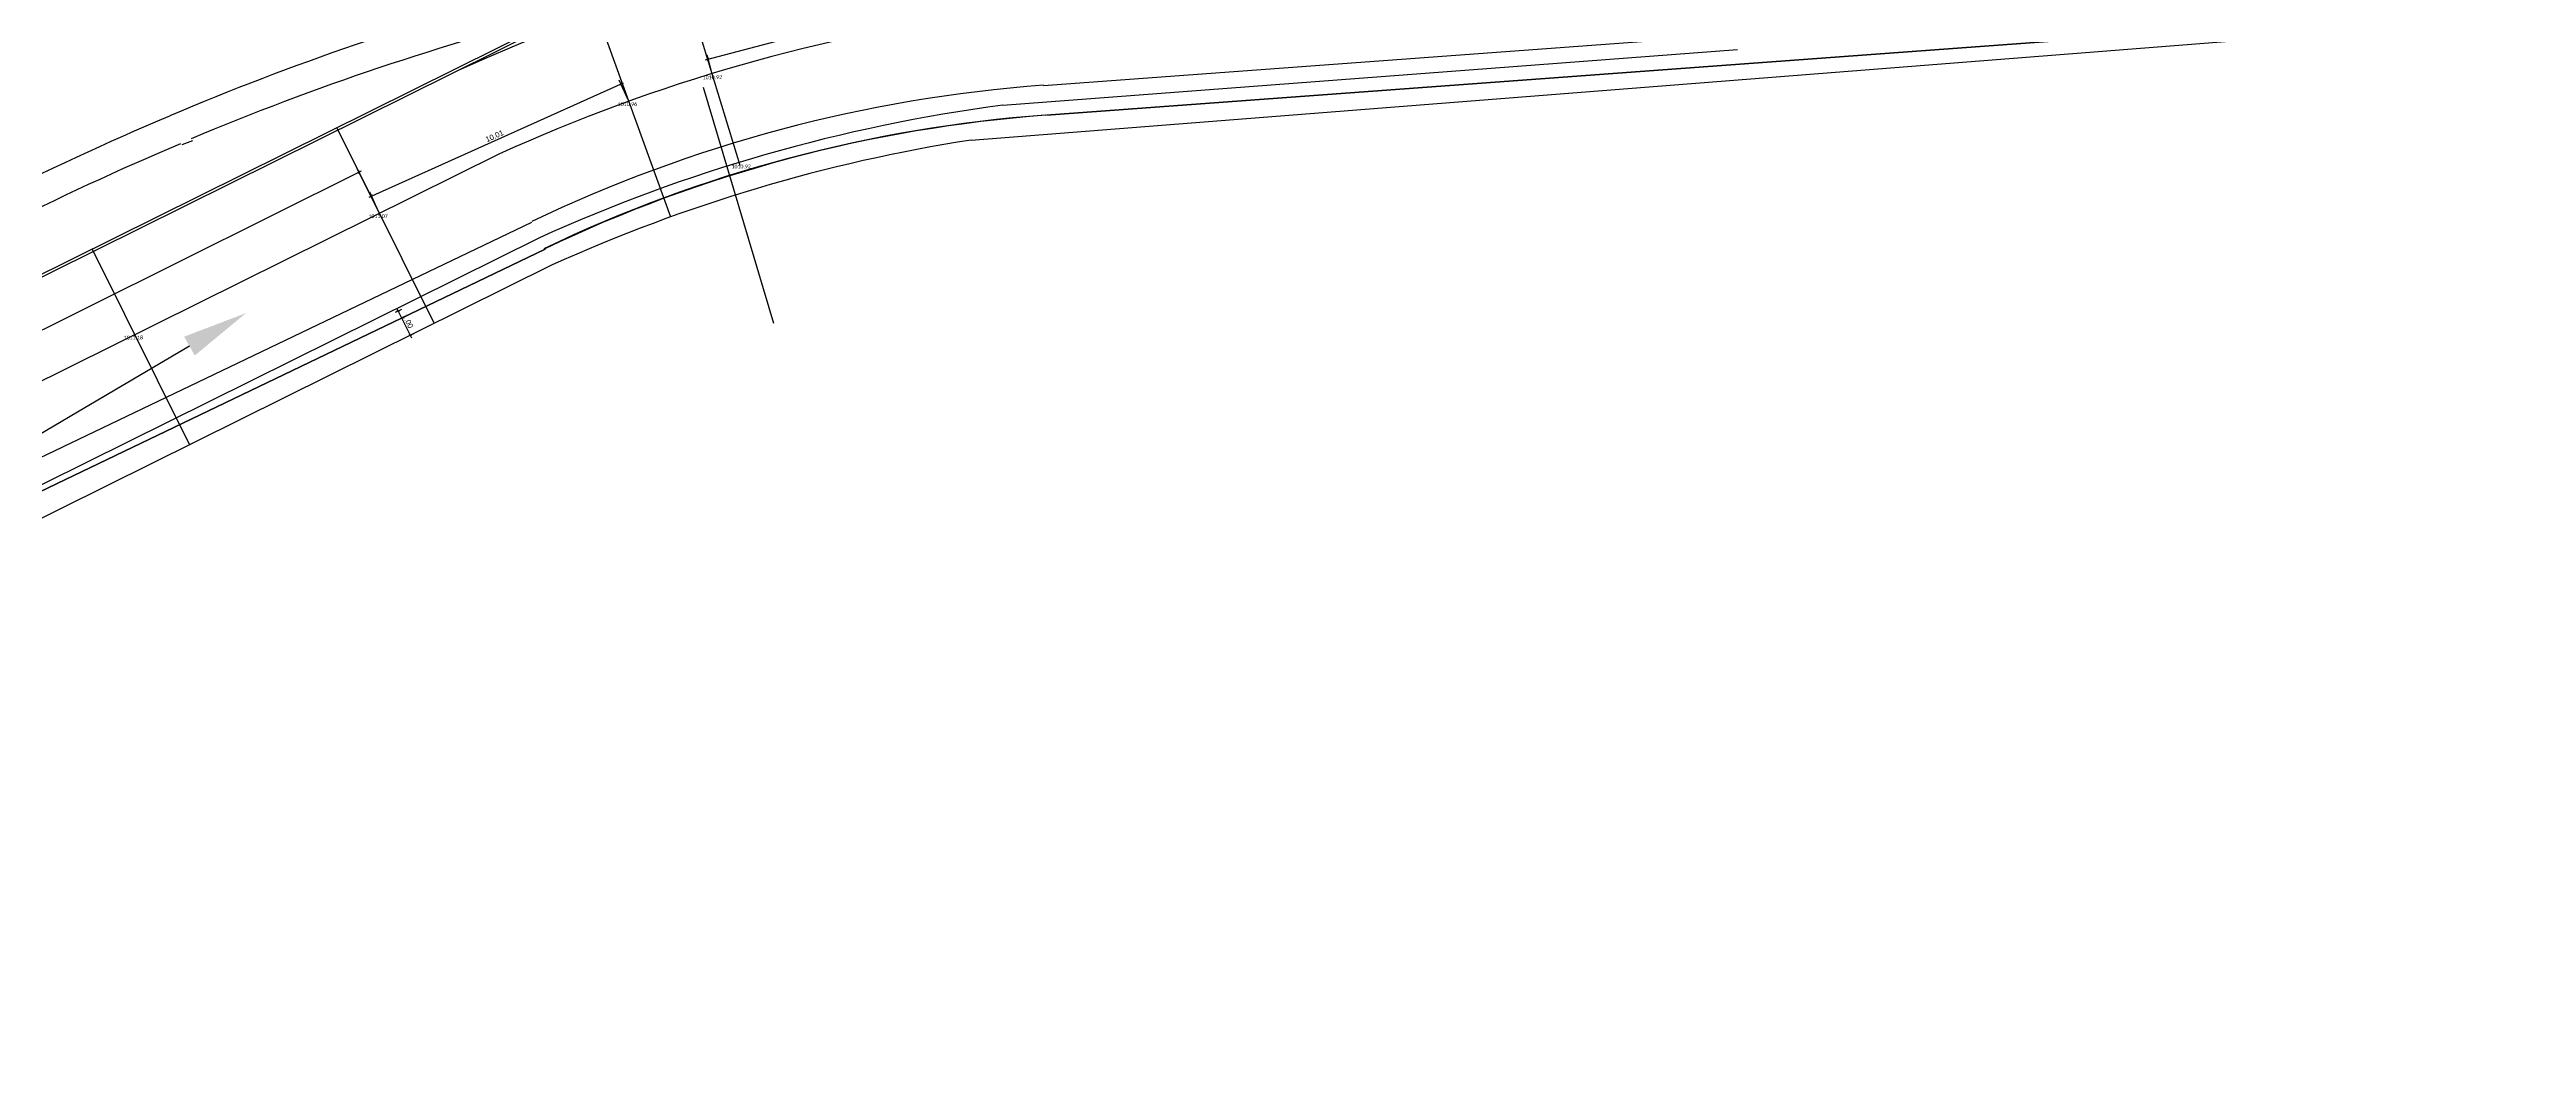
# Model space of a CAD drawing. Header units: metres. Extents: x 678 to 2349, y 417 to 1219.
# Drawn here: x 910.9 to 1001.6, y 811.8 to 849.2 of the extents above; entities that cross this region are included whole.
import ezdxf

# ---------------------------------------------------------------- set-up
doc = ezdxf.new("R2010")
doc.units = ezdxf.units.M
doc.header["$PDMODE"] = 32
doc.header["$PDSIZE"] = 1.5
for name, color, linetype in [('12-CONDICIONES EXISTENTES', 2, 'Continuous'), ('C-ROAD-PROF-TEXT', 11, 'Continuous'), ('LOTE 243', 1, 'Continuous')]:
    doc.layers.add(name, color=color, linetype=linetype)
for name, color, linetype, true_color in [('PDF2_area escolar', 7, 'Continuous', 0x989898), ('PDF_Geometry', 7, 'Continuous', 0x797979), ('PDF_Solid Fills', 7, 'Continuous', 0x797979)]:
    doc.layers.add(name, color=color, linetype=linetype, true_color=true_color)
doc.styles.add('CITY2', font='stylu.ttf', dxfattribs={"height": 0.2})
doc.styles.get("Standard").update_dxf_attribs({"font": 'arial.ttf'})
doc.dimstyles.new('COTAS2', dxfattribs={"dimtxt": 0.02, "dimasz": 0.1, "dimexe": 0.15, "dimexo": 0.08, "dimgap": 0.05, "dimtad": 1, "dimzin": 0, "dimdsep": 46, "dimtxsty": 'CITY2', "dimblk": 'ARCHTICK', "dimcen": 1, "dimdle": 0.1, "dimclrd": 1, "dimclre": 1, "dimclrt": 2, "dimadec": 0, "dimazin": 0, "dimtfac": 1, "dimtofl": 0, "dimtmove": 0, "dimatfit": 3, "dimldrblk": 'ARCHTICK', "dimfxl": 0.18, "dimtolj": 1, "dimtzin": 0, "dimarcsym": 0})

# ---------------------------------------------------------------- blocks, each defined once
blk = doc.blocks.new('base')
at = {"layer": 'PDF_Geometry', "lineweight": 25, "extrusion": (-0.0007874166417946805, 0.0633644376725456, 0.9979901442466627)}
for points, elevation in [([(-314.3552819679592, -197.288328509713), (-299.6011355210287, -195.6808180470181), (-292.7439177582637, -194.188423358189), (-282.662948257382, -192.1106340516308), (-274.4763597311322, -190.3610624671207), (-258.0365534531994, -185.1542219933494), (-248.0293833124518, -180.6098816317743), (-240.5388730459387, -177.7099154838506), (-228.6433763332012, -174.0422723837931), (-222.7333490577522, -172.7139865559868), (-217.3844782585458, -171.0398673987778), (-209.934716274275, -169.2478944648578), (-202.1600529677526, -164.759179990033), (-196.1955155376124, -160.284237653118), (-195.0726549845591, -159.8166968121014), (-178.094814639811, -157.4569346023494), (-154.2977462807728, -156.6143117616438), (-136.6673344922945, -154.6113964854389), (-124.4364601882693, -153.1635935482933), (-118.0655043404745, -151.4735015854369), (-100.7902966838343, -146.6455352535), (-80.95492233695109, -140.9667423377788), (-73.38455830766388, -139.3284122613087), (-61.69391873819029, -135.8215718879393), (-40.50438788576779, -131.6043129854339), (-37.7266973809482, -130.8724353794983), (-17.66112228271595, -129.4411323176498), (1.311326940559981, -127.4607918503023), (21.09219113275145, -124.9286554436886), (41.00632404127121, -122.8299135990616), (47.37618468792716, -123.4582366358462), (63.59242301410231, -123.186151339279), (81.4023688686827, -124.3117190987972), (85.63932086076117, -96.07220161470705), (88.70494628227688, -66.39317732569197), (92.81084049122336, -40.78101362330841), (97.16015998885986, -22.38567315100005), (100.5964250127508, -1.561781637611383), (102.4825201206243, 8.319847787536474), (109.6910061566435, 37.36063063676244), (117.5278049639873, 76.62006330413116), (126.2165255562537, 115.6377442808987), (131.5129944793656, 149.5923503001781), (134.6821642045726, 173.9726126092042), (136.9157149126355, 195.5905993530313), (139.9559967260671, 229.6779162226085), (141.5584555981193, 250.6763723351369), (142.6140777324096, 271.3697434005035), (143.2522986412805, 283.2101823579814), (147.0657642089188, 312.9382202650764), (152.5802840162566, 355.6306631493014), (153.5538003927352, 396.0415753157624), (150.869116329812, 418.0202524625785), (151.7766024087249, 438.638728966674), (150.9593231761023, 458.0275047451501), (151.7766024087249, 438.638728966674), (150.869116329812, 418.0202524625785), (153.5538003927352, 396.0415753157624), (152.5802840162566, 355.6306631493014), (147.0657642089188, 312.9382202650764), (143.2522986412805, 283.2101823579814), (142.6140777324096, 271.3697434005035), (141.5584555981193, 250.6763723351369), (139.9559967260671, 229.6779162226085), (136.9157149126355, 195.5905993530313), (134.6821642045726, 173.9726126092042), (131.5129944793656, 149.5923503001781), (126.2165255562537, 115.6377442808987), (117.5278049639873, 76.62006330413116), (109.6910061566435, 37.36063063676244), (102.4825201206243, 8.319847787536474), (100.5964250127508, -1.561781637611383), (97.16015998885986, -22.38567315100005), (92.81084049122336, -40.78101362330841), (88.70494628227688, -66.39317732569197), (85.63932086076117, -96.07220161470705), (81.4023688686827, -124.3117190987972), (63.59242301410231, -123.186151339279), (47.37618468792716, -123.4582366358462), (41.00632404127121, -122.8299135990616), (21.09219113275145, -124.9286554436886), (1.311326940559981, -127.4607918503023), (-17.66112228271595, -129.4411323176498), (-37.7266973809482, -130.8724353794983), (-40.50438788576779, -131.6043129854339), (-61.69391873819029, -135.8215718879393), (-73.38455830766388, -139.3284122613087), (-80.95492233695109, -140.9667423377788), (-100.7902966838343, -146.6455352535), (-118.0655043404745, -151.4735015854369), (-124.4364601882693, -153.1635935482933), (-136.6673344922945, -154.6113964854389), (-154.2977462807728, -156.6143117616438), (-178.094814639811, -157.4569346023494), (-195.0726549845591, -159.8166968121014), (-196.1955155376124, -160.284237653118), (-202.1600529677526, -164.759179990033), (-209.934716274275, -169.2478944648578), (-217.3844782585458, -171.0398673987778), (-222.7333490577522, -172.7139865559868), (-228.6433763332012, -174.0422723837931), (-240.5388730459387, -177.7099154838506), (-248.0293833124518, -180.6098816317743), (-258.0365534531994, -185.1542219933494), (-274.4763597311322, -190.3610624671207), (-282.662948257382, -192.1106340516308), (-292.7439177582637, -194.188423358189), (-299.6011355210287, -195.6808180470181), (-314.3552819679592, -197.288328509713), (-312.1778944817551, -178.4458316029707), (-309.1458369423215, -157.8978380592135), (-306.8759495529501, -132.8991505854866), (-305.8230654215067, -118.0018170192225), (-298.6426917927975, -78.80241157407607), (-291.0553418804041, -45.07743817465702), (-282.2520531148432, -15.11589338187745), (-275.644913971278, 10.47314791107899), (-270.3186795736881, 33.89796466241295), (-263.824992871361, 63.1639787960239), (-258.1496190100342, 86.40761867954808), (-284.4243546828334, 123.8876732260906)], 0.02550386025637508), ([(-143.83379546973, 164.6348801409657), (-62.45468892639236, 169.6227182458113)], 0.0255038602563058), ([(-49.99417173704772, 169.5126130007492), (-52.47120932656031, 178.2041845159227)], 0.02550386025604645), ([(-30.89561366668395, 171.3850180943929), (-31.28330074492533, 171.2462425759925)], 0.02550386025635731), ([(-31.07130426334026, 178.7791644573732), (-26.93616138410573, 181.1559638775311), (-25.19322259918572, 182.1516203823563)], 0.0255038602563662)]:
    blk.add_lwpolyline(points, dxfattribs=dict(at, elevation=elevation))
for points, elevation in [([(-45.27638250839278, 166.7184123551738), (-60.3298505639133, 69.48371682681093), (-58.9795477932777, 67.60530865782657), (-20.51091448747065, 61.67225136209113), (-18.63250631848605, 63.02255413272581), (0.24655664087582, 184.6975391923403, 0.636423687087257), (-2.754722346622091, 186.7284847521756), (-17.68231766063298, 177.9080047943087)], 0.02550386025629336), ([(-43.65461389997792, 174.4060825606022), (-7.650940174779954, 191.1207942616288, 0.09672551251707061), (8.534536841621145, 202.8875218139371)], 0.02550386025606599)]:
    blk.add_lwpolyline(points, format="xyb", dxfattribs=dict(at, elevation=elevation))
for points, elevation in [([(-62.5565698974554, 170.7015243822876), (-143.9356764407944, 165.7136862774422)], 0.02550386025632001), ([(-8.129494619940795, 192.1522398471939), (-44.13867514721107, 175.3918206624223)], 0.02550386025628804)]:
    blk.add_lwpolyline(points, close=True, dxfattribs=dict(at, elevation=elevation))
blk = doc.blocks.new('_ArchTick')
at = {"color": 0, "linetype": 'ByBlock', "const_width": 0.15}
blk.add_lwpolyline([(-0.5, -0.5), (0.5, 0.5)], dxfattribs=at)
blk = doc.blocks.new('*D4384')
at = {"layer": '12-CONDICIONES EXISTENTES', "color": 1, "linetype": 'Continuous', "lineweight": -2, "transparency": 16777216}
for p, q in [((923.563264340014, 839.5583074554615), (923.7959960894073, 839.6736925088023)), ((924.007454741396, 838.6623750432115), (924.2401864907893, 838.7777600965522))]:
    blk.add_line(p, q, dxfattribs=at)
at = {"layer": '12-CONDICIONES EXISTENTES', "color": 1, "lineweight": -2, "transparency": 16777216}
blk.add_line((923.6171871874313, 839.69665718982), (924.1502156690897, 838.62153829512), dxfattribs=at)
at = {"layer": 'Defpoints', "color": 0, "transparency": 16777216}
for p in [(923.4915897470341, 839.522772223351, 1011.645), (923.9357801484161, 838.6268398111009, 1011.645), (924.1057966289516, 838.711131536345)]:
    blk.add_point(p, dxfattribs=at)
at = {"layer": '12-CONDICIONES EXISTENTES', "color": 1, "lineweight": -2, "transparency": 16777216, "xscale": 0.1, "yscale": 0.1, "zscale": 0.1}
for p, rotation in [((923.6616062275696, 839.6070639485949), 116.3715525093669), ((924.1057966289516, 838.711131536345), 296.3715525093668)]:
    blk.add_blockref('_ArchTick', p, dxfattribs=dict(at, rotation=rotation))
at = {"layer": '12-CONDICIONES EXISTENTES', "color": 2, "transparency": 16777216, "insert": (924.0213051032899, 839.2273196650247), "char_height": 0.2, "attachment_point": 5, "rotation": 296.3715525093669, "style": 'CITY2'}
blk.add_mtext('\\A1;1.00', dxfattribs=at)
blk = doc.blocks.new('*D4396')
at = {"layer": '12-CONDICIONES EXISTENTES', "color": 1, "lineweight": -2, "transparency": 16777216}
blk.add_line((934.9179439409473, 848.79793779795), (939.9763540938615, 850.1248284430778), dxfattribs=at)
at = {"layer": '12-CONDICIONES EXISTENTES', "color": 1, "linetype": 'Continuous', "lineweight": -2, "transparency": 16777216}
for p, q in [((939.9994757600764, 849.6425630204444), (939.8415671347012, 850.2445467609759)), ((935.1345206447052, 848.3664182958348), (934.97661201933, 848.9684020363663))]:
    blk.add_line(p, q, dxfattribs=at)
at = {"layer": 'Defpoints', "color": 0, "transparency": 16777216}
for p in [(939.8796265750899, 850.0994554828187), (940.0197741282836, 849.5651810054272, 1011.645), (935.1548190129124, 848.2890362808178, 1011.645)]:
    blk.add_point(p, dxfattribs=at)
at = {"layer": '12-CONDICIONES EXISTENTES', "color": 1, "lineweight": -2, "transparency": 16777216, "xscale": 0.1, "yscale": 0.1, "zscale": 0.1}
for p, rotation in [((939.8796265750899, 850.0994554828187), 14.6983211780187), ((935.0146714597187, 848.8233107582091), 194.6983211780187)]:
    blk.add_blockref('_ArchTick', p, dxfattribs=dict(at, rotation=rotation))
at = {"layer": '12-CONDICIONES EXISTENTES', "color": 2, "transparency": 16777216, "insert": (937.4078079267535, 849.6113603421524), "char_height": 0.2, "attachment_point": 5, "rotation": 14.6983211780187, "style": 'CITY2'}
blk.add_mtext('\\A1;5.03', dxfattribs=at)
blk = doc.blocks.new('*D4405')
at = {"layer": '12-CONDICIONES EXISTENTES', "color": 1, "lineweight": -2, "transparency": 16777216}
blk.add_line((886.3100448688202, 826.81500653229), (922.3172873260274, 844.7288641844661), dxfattribs=at)
at = {"layer": '12-CONDICIONES EXISTENTES', "color": 1, "linetype": 'Continuous', "lineweight": -2, "transparency": 16777216}
for p, q in [((922.9430152286197, 843.2466339149137), (922.1609414368348, 844.818619200663)), ((887.1148364104818, 825.4218616889483), (886.3327626186968, 826.9938469746976))]:
    blk.add_line(p, q, dxfattribs=at)
at = {"layer": 'Defpoints', "color": 0, "transparency": 16777216}
for p in [(922.2277555064928, 844.6843214713608), (922.978649399104, 843.1750084592858, 2014.594), (887.150470580966, 825.3502362333204, 2014.594)]:
    blk.add_point(p, dxfattribs=at)
at = {"layer": '12-CONDICIONES EXISTENTES', "color": 1, "lineweight": -2, "transparency": 16777216, "xscale": 0.1, "yscale": 0.1, "zscale": 0.1}
for p, rotation in [((922.2277555064928, 844.6843214713608), 26.45066972392969), ((886.3995766883548, 826.8595492453953), 206.4506697239297)]:
    blk.add_blockref('_ArchTick', p, dxfattribs=dict(at, rotation=rotation))
at = {"layer": '12-CONDICIONES EXISTENTES', "color": 2, "transparency": 16777216, "insert": (904.2445368501446, 835.9108866449183), "char_height": 0.2, "attachment_point": 5, "rotation": 26.450669723929686, "style": 'CITY2'}
blk.add_mtext('\\A1;40.02', dxfattribs=at)
blk = doc.blocks.new('*D4406')
at = {"layer": '12-CONDICIONES EXISTENTES', "color": 1, "linetype": 'Continuous', "lineweight": -2, "transparency": 16777216}
for p, q in [((932.0742165961651, 847.3489585532177), (931.7582670893407, 848.0522296806921)), ((922.9458653177362, 843.2479824547147), (922.6299158109118, 843.9512535821891))]:
    blk.add_line(p, q, dxfattribs=at)
at = {"layer": '12-CONDICIONES EXISTENTES', "color": 1, "lineweight": -2, "transparency": 16777216}
blk.add_line((922.6001684691904, 843.77344723905), (931.9109547361915, 847.9563835409726), dxfattribs=at)
at = {"layer": 'Defpoints', "color": 0, "transparency": 16777216}
for p in [(931.8197372419055, 847.9154034392628), (932.107000677533, 847.2759845577887, 2014.594), (922.9786493991041, 843.1750084592859, 2014.594)]:
    blk.add_point(p, dxfattribs=at)
at = {"layer": '12-CONDICIONES EXISTENTES', "color": 1, "lineweight": -2, "transparency": 16777216, "xscale": 0.1, "yscale": 0.1, "zscale": 0.1}
for p, rotation in [((931.8197372419055, 847.9154034392628), 24.19233562095389), ((922.6913859634766, 843.81442734076), 204.1923356209539)]:
    blk.add_blockref('_ArchTick', p, dxfattribs=dict(at, rotation=rotation))
at = {"layer": '12-CONDICIONES EXISTENTES', "color": 2, "transparency": 16777216, "insert": (927.1926214464778, 846.0050137084685), "char_height": 0.2, "attachment_point": 5, "rotation": 24.192335620953898, "style": 'CITY2'}
blk.add_mtext('\\A1;10.01', dxfattribs=at)

msp = doc.modelspace()

# ---------------------------------------------------------------- linework, layer by layer
at = {"elevation": 1012.369}
msp.add_lwpolyline([(886.193969053608, 836.6074975512732), (902.4260060647422, 953.207156934093), (904.1755975809756, 954.5688299693514), (942.6313792903206, 949.2569784517335), (943.9731108826844, 947.4410717320521), (930.4204529847547, 850.7710923029603), (892.9970502483178, 832.216976498116)], dxfattribs=at)
at = {"layer": '12-CONDICIONES EXISTENTES', "color": 1}
for points, elevation in [([(930.6126206271853, 851.4215353187941), (933.6330297097206, 843.0426365455271)], 2014.594), ([(934.1636478141706, 851.5413554002746), (936.1751423057348, 844.9410607166708)], 1011.645), ([(921.4239829942672, 846.3107719021604), (924.9775062053234, 839.1433126041604)], 2014.594), ([(912.4646588717674, 841.8688678883402), (916.0181820828235, 834.7014085903403)], 2014.594)]:
    msp.add_lwpolyline(points, dxfattribs=dict(at, elevation=elevation))
at = {"layer": 'LOTE 243'}
for points, elevation in [([(944.6395519960444, 845.8579738547983), (1028.886114363466, 852.488644133394)], 2012.755), ([(930.4204529847547, 850.7710923029603), (892.9926571290293, 832.2149295425928)], 1011.645), ([(930.5121569629756, 850.70494225381), (893.0370761691676, 832.1253363013678)], 1011.645), ([(945.8031744745632, 847.1378011624944), (972.7075879645467, 849.1704649558772)], 1010.851), ([(927.3516817749172, 845.3430950020987), (888.0429316893823, 825.8543821934278)], 1011.645), ([(928.8092660163626, 842.2708151815353), (889.6205670886619, 822.8416220098992)], 1011.645), ([(929.2805226409897, 841.2766862510771), (890.13151463645, 821.8671712681626)], 1011.645)]:
    msp.add_lwpolyline(points, dxfattribs=dict(at, elevation=elevation))
for radius, start, end in [(67.43434137938432, 97.5114634674085, 114.4173118392427), (64.03434137938432, 97.5114634674085, 114.4173118392427), (60.63434137938431, 97.59973008333222, 114.3632627716516), (59.53434137938431, 98.87276198096731, 114.3447924583987)]:
    msp.add_arc((953.8221704557473, 787.0360619366993, 1011.645), radius, start, end, dxfattribs=at)
at = {"layer": 'PDF_Geometry', "lineweight": 25, "extrusion": (-0.0007874166417946805, 0.0633644376725456, 0.9979901442466627)}
for centre, radius, start, end in [((-964.2099915679229, -675.960353107072, 1060.760059697806), 101.2594970595577, 284.0865048189613, 292.3208286385438), ((-964.135138076126, -676.1084498845287, 1060.760059697806), 100.016515663282, 283.6635341501676, 292.0901432160194), ((-960.9611361155719, -718.2706460853358, 1060.760059697806), 52.18355295381511, 273.5176800767683, 294.9412587075403), ((-963.7638840671743, -675.9740150345494, 1060.760059697806), 101.0725173614614, 292.1012835282718, 300.5567368927096), ((-960.9211435599071, -718.3209308476526, 1060.760059697806), 51.03355562051208, 273.5068811867128, 294.9520209119163), ((-960.9614430261299, -718.2693672445795, 1060.760059697806), 51.0799471925376, 273.5179426532819, 294.9409542952567), ((-963.7429009160978, -675.921356674289, 1060.760059697806), 100.0192940536496, 292.0900887285635, 300.5439256703178)]:
    msp.add_arc(centre, radius, start, end, dxfattribs=at)
at = {"layer": 'PDF_Solid Fills', "transparency": 33554559, "extrusion": (-0.0007874166417946805, 0.0633644376725456, 0.9979901442466627)}
msp.add_solid([(-926.177984316756, -761.5282737615845, 1060.760059697806), (-928.4583993024622, -762.366433674057, 1060.760059697806), (-926.5579639251893, -760.8333009684454, 1060.760059697806)], dxfattribs=at)

# ---------------------------------------------------------------- block references
at = {"layer": 'PDF2_area escolar'}
msp.add_blockref('base', (882.736, 1016.336, 999.038), dxfattribs=at)

# ---------------------------------------------------------------- texts
at = {"layer": 'C-ROAD-PROF-TEXT', "color": 11, "linetype": 'Continuous', "lineweight": -3, "char_height": 0.15, "attachment_point": 8, "rotation": 0.5711076705277119}
for s, insert in [('{\\fCalibri|b0|i0|c0|p34;\\H0.91667x;\\C256;1010.92}', (935.1689689419105, 848.0841758615326)), ('{\\fCalibri|b0|i0|c0|p34;\\H0.91667x;\\C256;1010.96}', (932.0591249313563, 847.1010750168504, 1007.297)), ('{\\fCalibri|b0|i0|c0|p34;\\H0.91667x;\\C256;1010.92}', (936.2249662004324, 844.8191662339741, 1011.645)), ('{\\fCalibri|b0|i0|c0|p34;\\H0.91667x;\\C256;1011.07}', (922.9307736529275, 843.0000989183475, 1007.297)), ('{\\fCalibri|b0|i0|c0|p34;\\H0.91667x;\\C256;1011.18}', (913.9714495304278, 838.5581949045271, 1007.297))]:
    msp.add_mtext(s, dxfattribs=dict(at, insert=insert))

# ---------------------------------------------------------------- dimensions: what is measured, and where the dimension line sits
at = {"layer": '12-CONDICIONES EXISTENTES', "color": 1}
for p1, p2, distance, picture, middle in [((935.1548190129124, 848.2890362808176, 1011.645), (940.0197741282838, 849.5651810054272, 1011.645), 0.5523500283861321, '*D4396', (937.4078079267535, 849.6113603421524)), ((922.978649399104, 843.1750084592859, 2014.594), (932.1070006775328, 847.2759845577888, 2014.594), 0.7009827297686788, '*D4406', (927.1926214464778, 846.0050137084685)), ((887.1504705809662, 825.3502362333205, 2014.594), (922.978649399104, 843.1750084592859, 2014.594), 1.6857839144977895, '*D4405', (904.2445368501446, 835.9108866449183)), ((923.4915897470339, 839.5227722233509, 1011.645), (923.9357801484159, 838.6268398111008, 1011.645), 0.18976485079794328, '*D4384', (924.0213051032899, 839.2273196650247))]:
    dim = msp.add_aligned_dim(p1=p1, p2=p2, distance=distance, dimstyle='COTAS2', dxfattribs=at)
    dim.commit()
    dim.dimension.update_dxf_attribs({"geometry": picture, "text_midpoint": middle})

doc.saveas('drawing.dxf')
